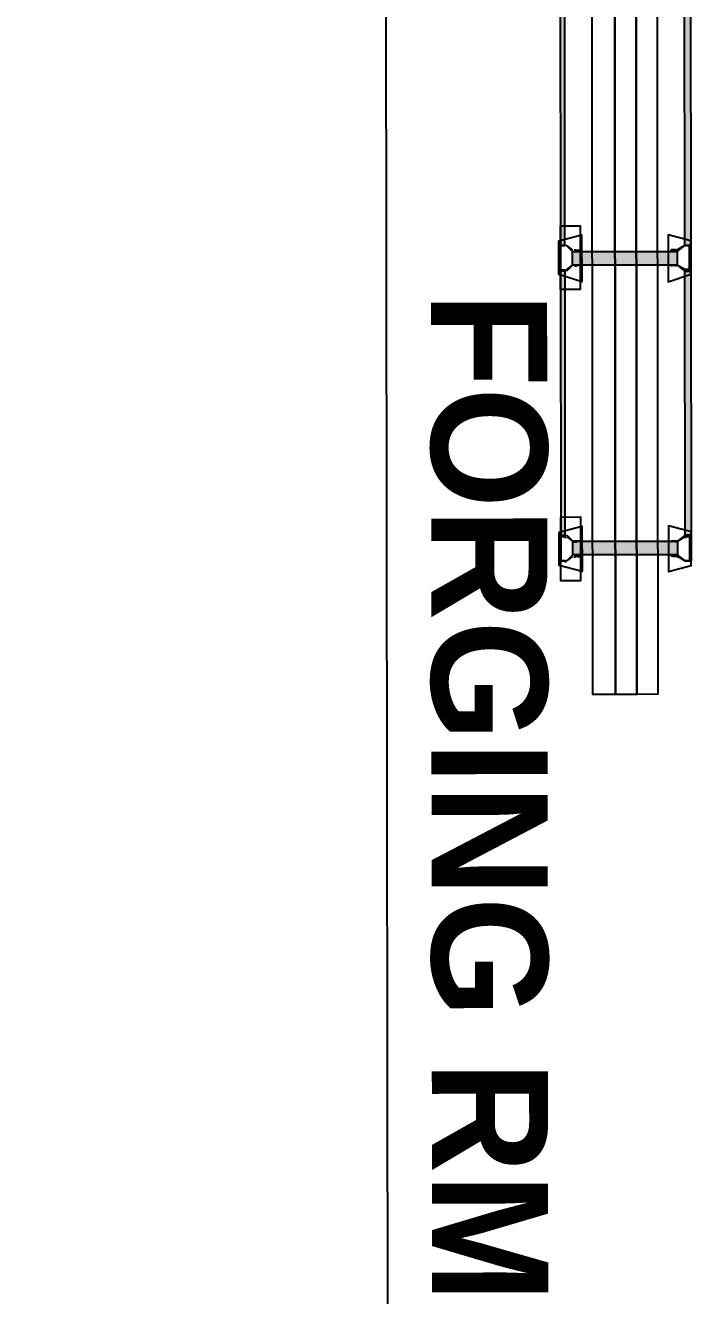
# Model space of a CAD drawing. Header units: feet. Extents: x -99009 to 3252343, y -11094690 to 9035152.
# Drawn here: x 2515282 to 2517596, y -1951585 to -1947215 of the extents above; entities that cross this region are included whole.
import ezdxf

# ---------------------------------------------------------------- set-up
doc = ezdxf.new("R2010")
doc.units = ezdxf.units.FT
for name, color, linetype in [('1', 1, 'Continuous'), ('JOB', 4, 'Continuous'), ('K-LINE', 7, 'Continuous')]:
    doc.layers.add(name, color=color, linetype=linetype)
doc.styles.get("Standard").update_dxf_attribs({"font": 'GOTHICB.TTF'})

# ---------------------------------------------------------------- blocks, each defined once
blk = doc.blocks.new('RM Stand 1')
at = {"transparency": 33554687}
for color, points in [(256, [(736127.3, -1129988.8), (737040.4, -1130009.7), (736127.3, -1130009.7)]), (256, [(736127.3, -1129988.8), (737040.4, -1129988.8), (737040.4, -1130009.7)]), (256, [(737129.1, -1129988.8), (738036.9, -1130009.7), (737129.1, -1130009.7)]), (256, [(737129.1, -1129988.8), (738036.9, -1129988.8), (738036.9, -1130009.7)]), (1, [(737108.2, -1130035.8), (737061.2, -1130395.8), (737061.2, -1130035.8)]), (1, [(737108.2, -1130035.8), (737108.2, -1130395.8), (737061.2, -1130395.8)]), (1, [(737108.2, -1130035.8), (737061.2, -1130395.8), (737061.2, -1130035.8)]), (1, [(737108.2, -1130035.8), (737108.2, -1130395.8), (737061.2, -1130395.8)]), (1, [(738104.7, -1130035.8), (738057.7, -1130395.8), (738057.7, -1130035.8)]), (1, [(738104.7, -1130035.8), (738104.7, -1130395.8), (738057.7, -1130395.8)]), (256, [(736127.3, -1130421.9), (737040.4, -1130437.5), (736127.3, -1130437.5)]), (256, [(736127.3, -1130421.9), (737040.4, -1130421.9), (737040.4, -1130437.5)]), (256, [(737129.1, -1130421.9), (738036.9, -1130437.5), (737129.1, -1130437.5)]), (256, [(737129.1, -1130421.9), (738036.9, -1130421.9), (738036.9, -1130437.5)])]:
    blk.add_hatch(color=color, dxfattribs=at).paths.add_polyline_path(points)
for points in [[(736127.3, -1129988.8), (737040.4, -1129988.8), (737040.4, -1130009.7), (736127.3, -1130009.7), (736127.3, -1129988.8)], [(737024.7, -1129988.8), (737003.8, -1130067.1), (737165.6, -1130067.1), (737139.5, -1129988.8), (737024.7, -1129988.8)], [(737024.7, -1129988.8), (737003.8, -1130067.1), (737165.6, -1130067.1), (737139.5, -1129988.8), (737024.7, -1129988.8)], [(737040.4, -1129988.8), (737129.1, -1129988.8)], [(737040.4, -1129988.8), (737040.4, -1130009.7)], [(737076.9, -1129988.8), (737040.4, -1129988.8)], [(737040.4, -1129988.8), (737129.1, -1129988.8)], [(737040.4, -1129988.8), (737040.4, -1130009.7)], [(737076.9, -1129988.8), (737040.4, -1129988.8)], [(737040.4, -1130009.7), (737040.4, -1129994)], [(737040.4, -1129994), (737076.9, -1129994)], [(737040.4, -1130009.7), (737040.4, -1129994)], [(737040.4, -1129994), (737076.9, -1129994)], [(737082.1, -1129988.8), (737076.9, -1129988.8)], [(737082.1, -1129988.8), (737076.9, -1129988.8)], [(737076.9, -1129994), (737082.1, -1129994)], [(737076.9, -1129994), (737082.1, -1129994)], [(737082.1, -1129988.8), (737087.3, -1129988.8)], [(737087.3, -1129988.8), (737082.1, -1129988.8)], [(737082.1, -1129988.8), (737087.3, -1129988.8)], [(737087.3, -1129988.8), (737082.1, -1129988.8)], [(737082.1, -1129994), (737087.3, -1129994)], [(737082.1, -1129994), (737087.3, -1129994)], [(737082.1, -1129994), (737087.3, -1129994)], [(737082.1, -1129994), (737087.3, -1129994)], [(737129.1, -1129988.8), (737087.3, -1129988.8)], [(737129.1, -1129988.8), (737087.3, -1129988.8)], [(737087.3, -1129994), (737123.8, -1129994)], [(737087.3, -1129994), (737123.8, -1129994)], [(737123.8, -1129994), (737123.8, -1130009.7)], [(737123.8, -1129994), (737123.8, -1130009.7)], [(737129.1, -1130009.7), (737129.1, -1129988.8)], [(737129.1, -1129988.8), (738036.9, -1129988.8), (738036.9, -1130009.7), (737129.1, -1130009.7), (737129.1, -1129988.8)], [(737129.1, -1130009.7), (737129.1, -1129988.8)], [(738026.4, -1129988.8), (738005.6, -1130067.1), (738162.1, -1130067.1), (738141.2, -1129988.8), (738026.4, -1129988.8)], [(738036.9, -1129988.8), (738125.6, -1129988.8)], [(738036.9, -1129988.8), (738036.9, -1130009.7)], [(738078.6, -1129988.8), (738036.9, -1129988.8)], [(738042.1, -1130009.7), (738042.1, -1129994)], [(738042.1, -1129994), (738078.6, -1129994)], [(738083.8, -1129988.8), (738078.6, -1129988.8)], [(738078.6, -1129994), (738083.8, -1129994)], [(738083.8, -1129988.8), (738089, -1129988.8)], [(738089, -1129988.8), (738083.8, -1129988.8)], [(738083.8, -1129994), (738089, -1129994)], [(738083.8, -1129994), (738089, -1129994)], [(738125.6, -1129988.8), (738089, -1129988.8)], [(738089, -1129994), (738125.6, -1129994)], [(738125.6, -1129994), (738125.6, -1130009.7), (738125.6, -1129988.8)], [(737061.2, -1130035.8), (737040.4, -1130009.7), (737056, -1130035.8)], [(737061.2, -1130035.8), (737040.4, -1130009.7), (737056, -1130035.8)], [(737056, -1130041), (737061.2, -1130041), (737061.2, -1130035.8)], [(737056, -1130041), (737056, -1130035.8)], [(737056, -1130041), (737061.2, -1130041), (737061.2, -1130035.8)], [(737056, -1130041), (737056, -1130035.8)], [(737108.2, -1130035.8), (737108.2, -1130395.8), (737061.2, -1130395.8), (737061.2, -1130035.8), (737108.2, -1130035.8)], [(737108.2, -1130035.8), (737108.2, -1130395.8), (737061.2, -1130395.8), (737061.2, -1130035.8), (737108.2, -1130035.8)], [(737123.8, -1130009.7), (737108.2, -1130035.8), (737129.1, -1130009.7)], [(737123.8, -1130009.7), (737108.2, -1130035.8), (737129.1, -1130009.7)], [(737108.2, -1130035.8), (737108.2, -1130041), (737108.2, -1130035.8)], [(737108.2, -1130035.8), (737108.2, -1130041), (737108.2, -1130035.8)], [(738036.9, -1130009.7), (738057.7, -1130035.8)], [(738036.9, -1130009.7), (738042.1, -1130009.7)], [(738057.7, -1130035.8), (738042.1, -1130009.7)], [(738042.1, -1130009.7), (738047.3, -1130009.7)], [(738057.7, -1130041), (738057.7, -1130035.8), (738057.7, -1130041)], [(738104.7, -1130035.8), (738104.7, -1130395.8), (738057.7, -1130395.8), (738057.7, -1130035.8), (738104.7, -1130035.8)], [(738125.6, -1130009.7), (738104.7, -1130035.8)], [(738104.7, -1130035.8), (738109.9, -1130035.8)], [(738104.7, -1130035.8), (738104.7, -1130041)], [(738109.9, -1130035.8), (738109.9, -1130041), (738104.7, -1130041)], [(738109.9, -1130035.8), (738125.6, -1130009.7)], [(738109.9, -1130035.8), (738115.1, -1130035.8)], [(737056, -1130051.4), (737061.2, -1130051.4), (737061.2, -1130046.2), (737061.2, -1130041)], [(737056, -1130041), (737056, -1130046.2), (737056, -1130051.4)], [(737056, -1130041), (737061.2, -1130041)], [(737056, -1130051.4), (737061.2, -1130051.4), (737061.2, -1130046.2), (737061.2, -1130041)], [(737056, -1130041), (737056, -1130046.2), (737056, -1130051.4)], [(737056, -1130041), (737061.2, -1130041)], [(737061.2, -1130051.4), (737056, -1130051.4), (737056, -1130056.6)], [(737061.2, -1130051.4), (737061.2, -1130056.6), (737056, -1130056.6)], [(737061.2, -1130051.4), (737056, -1130051.4), (737056, -1130056.6)], [(737061.2, -1130051.4), (737061.2, -1130056.6), (737056, -1130056.6)], [(737108.2, -1130051.4), (737108.2, -1130046.2), (737108.2, -1130041), (737108.2, -1130046.2), (737108.2, -1130051.4)], [(737108.2, -1130041), (737113.4, -1130041)], [(737108.2, -1130041), (737113.4, -1130041)], [(737108.2, -1130051.4), (737108.2, -1130046.2), (737108.2, -1130041), (737108.2, -1130046.2), (737108.2, -1130051.4)], [(737108.2, -1130041), (737113.4, -1130041)], [(737108.2, -1130041), (737113.4, -1130041)], [(737108.2, -1130051.4), (737108.2, -1130056.6), (737108.2, -1130051.4)], [(737108.2, -1130051.4), (737108.2, -1130056.6), (737108.2, -1130051.4)], [(737108.2, -1130056.6), (737113.4, -1130056.6)], [(737108.2, -1130056.6), (737113.4, -1130056.6)], [(738057.7, -1130051.4), (738057.7, -1130046.2), (738057.7, -1130041), (738057.7, -1130046.2), (738057.7, -1130051.4)], [(738057.7, -1130041), (738063, -1130041)], [(738057.7, -1130051.4), (738057.7, -1130056.6), (738057.7, -1130051.4)], [(738057.7, -1130056.6), (738063, -1130056.6)], [(738104.7, -1130051.4), (738109.9, -1130051.4), (738109.9, -1130046.2), (738109.9, -1130041)], [(738104.7, -1130041), (738104.7, -1130046.2), (738104.7, -1130051.4)], [(738104.7, -1130041), (738109.9, -1130041)], [(738109.9, -1130051.4), (738104.7, -1130051.4), (738104.7, -1130056.6)], [(738109.9, -1130051.4), (738109.9, -1130056.6), (738104.7, -1130056.6)], [(732584.7, -1130103.6), (738584.7, -1130103.6), (738584.7, -1130176.6), (732584.7, -1130176.6), (732584.7, -1130103.6)], [(732584.7, -1130176.6), (738584.7, -1130176.6), (738584.7, -1130249.7), (732584.7, -1130249.7), (732584.7, -1130176.6)], [(732584.7, -1130249.7), (738584.7, -1130249.7), (738584.7, -1130327.9), (732584.7, -1130327.9), (732584.7, -1130249.7)], [(736972.5, -1130437.5), (736972.5, -1130369.7), (737191.7, -1130369.7), (737191.7, -1130437.5), (736972.5, -1130437.5)], [(736972.5, -1130437.5), (736972.5, -1130369.7), (737191.7, -1130369.7), (737191.7, -1130437.5), (736972.5, -1130437.5)], [(737024.7, -1130442.7), (737003.8, -1130364.5), (737165.6, -1130364.5), (737139.5, -1130442.7), (737024.7, -1130442.7)], [(737024.7, -1130442.7), (737003.8, -1130364.5), (737165.6, -1130364.5), (737139.5, -1130442.7), (737024.7, -1130442.7)], [(737061.2, -1130380.1), (737056, -1130380.1), (737056, -1130369.7)], [(737061.2, -1130380.1), (737061.2, -1130369.7), (737056, -1130369.7)], [(737061.2, -1130380.1), (737056, -1130380.1), (737056, -1130369.7)], [(737061.2, -1130380.1), (737061.2, -1130369.7), (737056, -1130369.7)], [(737056, -1130380.1), (737061.2, -1130380.1), (737061.2, -1130385.3)], [(737056, -1130385.3), (737056, -1130380.1)], [(737056, -1130380.1), (737061.2, -1130380.1), (737061.2, -1130385.3)], [(737056, -1130385.3), (737056, -1130380.1)], [(737056, -1130385.3), (737061.2, -1130385.3)], [(737056, -1130385.3), (737061.2, -1130385.3), (737061.2, -1130390.6)], [(737056, -1130385.3), (737056, -1130390.6)], [(737056, -1130385.3), (737061.2, -1130385.3)], [(737056, -1130385.3), (737061.2, -1130385.3), (737061.2, -1130390.6)], [(737056, -1130385.3), (737056, -1130390.6)], [(737108.2, -1130380.1), (737108.2, -1130369.7), (737108.2, -1130380.1)], [(737108.2, -1130369.7), (737113.4, -1130369.7)], [(737108.2, -1130380.1), (737108.2, -1130369.7), (737108.2, -1130380.1)], [(737108.2, -1130369.7), (737113.4, -1130369.7)], [(737108.2, -1130380.1), (737108.2, -1130385.3), (737108.2, -1130380.1)], [(737108.2, -1130380.1), (737108.2, -1130385.3), (737108.2, -1130380.1)], [(737108.2, -1130385.3), (737113.4, -1130385.3)], [(737108.2, -1130390.6), (737108.2, -1130385.3), (737108.2, -1130390.6)], [(737108.2, -1130385.3), (737113.4, -1130385.3)], [(737108.2, -1130385.3), (737113.4, -1130385.3)], [(737108.2, -1130390.6), (737108.2, -1130385.3), (737108.2, -1130390.6)], [(737108.2, -1130385.3), (737113.4, -1130385.3)], [(737974.3, -1130437.5), (737974.3, -1130369.7), (738193.4, -1130369.7), (738193.4, -1130437.5), (737974.3, -1130437.5)], [(738026.4, -1130442.7), (738005.6, -1130364.5), (738162.1, -1130364.5), (738141.2, -1130442.7), (738026.4, -1130442.7)], [(738057.7, -1130380.1), (738057.7, -1130369.7), (738057.7, -1130380.1)], [(738057.7, -1130369.7), (738063, -1130369.7)], [(738057.7, -1130380.1), (738057.7, -1130385.3), (738057.7, -1130380.1)], [(738057.7, -1130385.3), (738063, -1130385.3)], [(738057.7, -1130385.3), (738057.7, -1130390.6), (738057.7, -1130385.3)], [(738109.9, -1130380.1), (738104.7, -1130380.1), (738104.7, -1130369.7)], [(738109.9, -1130380.1), (738109.9, -1130369.7), (738104.7, -1130369.7)], [(738104.7, -1130380.1), (738109.9, -1130380.1), (738109.9, -1130385.3)], [(738104.7, -1130385.3), (738104.7, -1130380.1)], [(738104.7, -1130385.3), (738109.9, -1130385.3)], [(738104.7, -1130390.6), (738104.7, -1130385.3)], [(738109.9, -1130390.6), (738109.9, -1130385.3), (738104.7, -1130385.3)], [(736127.3, -1130437.5), (737040.4, -1130437.5), (737040.4, -1130421.9), (736127.3, -1130421.9), (736127.3, -1130437.5), (736038.6, -1130437.5)], [(737061.2, -1130395.8), (737040.4, -1130416.6), (737056, -1130395.8)], [(737061.2, -1130395.8), (737040.4, -1130416.6), (737056, -1130395.8)], [(737040.4, -1130421.9), (737040.4, -1130437.5), (737040.4, -1130421.9)], [(737129.1, -1130437.5), (738036.9, -1130437.5), (738036.9, -1130421.9), (737129.1, -1130421.9), (737129.1, -1130437.5), (737040.4, -1130437.5)], [(737040.4, -1130421.9), (737040.4, -1130437.5), (737040.4, -1130421.9)], [(737123.8, -1130416.6), (737108.2, -1130395.8), (737129.1, -1130416.6)], [(737123.8, -1130416.6), (737108.2, -1130395.8), (737129.1, -1130416.6)], [(737123.8, -1130437.5), (737123.8, -1130421.9)], [(737123.8, -1130421.9), (737129.1, -1130421.9)], [(737123.8, -1130437.5), (737123.8, -1130421.9)], [(737123.8, -1130421.9), (737129.1, -1130421.9)], [(737129.1, -1130421.9), (737129.1, -1130437.5)], [(737129.1, -1130421.9), (737129.1, -1130437.5)], [(738042.1, -1130416.6), (738057.7, -1130395.8), (738036.9, -1130416.6)], [(738036.9, -1130421.9), (738042.1, -1130421.9)], [(738036.9, -1130437.5), (738036.9, -1130421.9)], [(738042.1, -1130421.9), (738047.3, -1130421.9)], [(738042.1, -1130421.9), (738042.1, -1130437.5)], [(738057.7, -1130390.6), (738063, -1130390.6)], [(738104.7, -1130390.6), (738109.9, -1130390.6)], [(738104.7, -1130395.8), (738125.6, -1130416.6), (738109.9, -1130395.8)], [(738109.9, -1130390.6), (738115.1, -1130390.6)], [(738125.6, -1130437.5), (738125.6, -1130421.9), (738125.6, -1130437.5)], [(738125.6, -1130421.9), (738130.8, -1130421.9)], [(737040.4, -1130437.5), (737129.1, -1130437.5)], [(737040.4, -1130437.5), (737076.9, -1130437.5), (737040.4, -1130437.5)], [(737040.4, -1130437.5), (737076.9, -1130437.5), (737040.4, -1130437.5)], [(737076.9, -1130437.5), (737082.1, -1130437.5), (737076.9, -1130437.5)], [(737076.9, -1130437.5), (737082.1, -1130437.5), (737076.9, -1130437.5)], [(737082.1, -1130437.5), (737087.3, -1130437.5), (737082.1, -1130437.5)], [(737082.1, -1130437.5), (737087.3, -1130437.5), (737082.1, -1130437.5)], [(737123.8, -1130437.5), (737087.3, -1130437.5), (737129.1, -1130437.5)], [(737123.8, -1130437.5), (737087.3, -1130437.5), (737129.1, -1130437.5)], [(738036.9, -1130437.5), (738125.6, -1130437.5)], [(738042.1, -1130437.5), (738078.6, -1130437.5), (738036.9, -1130437.5)], [(738078.6, -1130437.5), (738083.8, -1130437.5), (738078.6, -1130437.5)], [(738083.8, -1130437.5), (738089, -1130437.5), (738083.8, -1130437.5)], [(738089, -1130437.5), (738125.6, -1130437.5), (738089, -1130437.5)]]:
    blk.add_lwpolyline(points, dxfattribs=at)

msp = doc.modelspace()

# ---------------------------------------------------------------- linework, layer by layer
at = {"layer": '1'}
msp.add_arc((2520410.24778, -1978395.99612), 100000, 84.1346387202, 194.3871675539, dxfattribs=at)
at = {"layer": 'JOB'}
msp.add_line((2516540.31201, -1961308.18178), (2516519.3276, -1942825.69369), dxfattribs=at)

# ---------------------------------------------------------------- block references
at = {"color": 3, "rotation": 270.0650517140731}
msp.add_blockref('RM Stand 1', (3646724.07666, -1209649.34057), dxfattribs=at)

# ---------------------------------------------------------------- texts
at = {"layer": 'K-LINE', "insert": (2517078.17633, -1948133.07136), "char_height": 400, "attachment_point": 1, "rotation": 270.06505171}
msp.add_mtext_dynamic_manual_height_columns('FORGING RM STORAGE', width=9617.5958366, gutter_width=13567.9983, heights=[0], dxfattribs=at)

doc.saveas('drawing.dxf')
